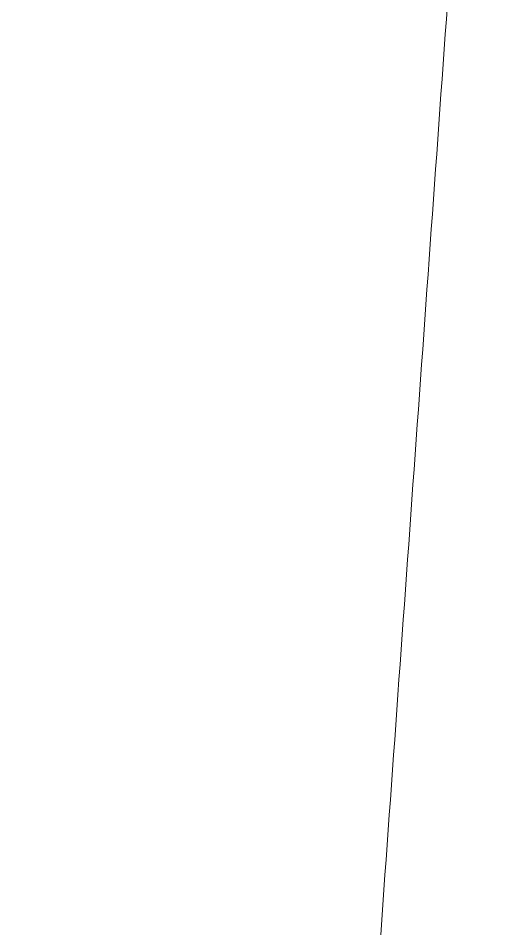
# Model space of a CAD drawing. Header units: inches. Extents: x -1096 to 3103, y -191 to 3207.
# Drawn here: x -32.59 to -28.64, y 1535.2 to 1542.68 of the extents above; entities that cross this region are included whole.
import ezdxf

# ---------------------------------------------------------------- set-up
doc = ezdxf.new("R2010")
doc.units = ezdxf.units.IN

msp = doc.modelspace()

# ---------------------------------------------------------------- linework, layer by layer
at = {"lineweight": 13}
msp.add_open_spline([(-24.657, 1604.0575), (-24.6612, 1604.0019), (-24.6697, 1603.8898), (-24.6825, 1603.7202), (-24.6954, 1603.5479), (-24.7085, 1603.373), (-24.7217, 1603.1954), (-24.7351, 1603.0151), (-24.7487, 1602.8322), (-24.7624, 1602.6465), (-24.7762, 1602.4583), (-24.8033, 1602.0882), (-24.8495, 1601.4522), (-24.9046, 1600.6884), (-24.9558, 1599.9769), (-24.9972, 1599.4027), (-25.0386, 1598.8284), (-25.08, 1598.2541), (-25.1215, 1597.6798), (-25.2023, 1596.5586), (-25.3127, 1595.03), (-25.4425, 1593.2333), (-25.5422, 1591.8545), (-25.6116, 1590.8938), (-25.6605, 1590.2177), (-25.6991, 1589.6825), (-25.7378, 1589.1445), (-25.7775, 1588.5933), (-25.8181, 1588.029), (-25.8596, 1587.4515), (-25.9021, 1586.8608), (-25.9455, 1586.257), (-25.9898, 1585.64), (-26.035, 1585.0098), (-26.0812, 1584.3665), (-26.1283, 1583.71), (-26.1763, 1583.0403), (-26.2252, 1582.3575), (-26.2751, 1581.6615), (-26.3258, 1580.9523), (-26.3776, 1580.23), (-26.4302, 1579.4945), (-26.4838, 1578.7459), (-26.5383, 1577.9841), (-26.5937, 1577.2091), (-26.7064, 1575.6334), (-26.878, 1573.2344), (-27.1101, 1569.9896), (-27.348, 1566.6641), (-27.5918, 1563.2577), (-27.8414, 1559.7706), (-28.0968, 1556.2027), (-28.3581, 1552.554), (-28.6288, 1548.7766), (-28.9068, 1544.8982), (-29.1902, 1540.9465), (-29.4735, 1536.9971), (-29.7568, 1533.05), (-30.0401, 1529.1052), (-30.3233, 1525.1627), (-30.6065, 1521.2225), (-30.8896, 1517.2847), (-31.1726, 1513.3491), (-31.4555, 1509.4158), (-31.7384, 1505.4849), (-32.0211, 1501.5563), (-32.3037, 1497.6299), (-32.4922, 1495.0131), (-32.5863, 1493.7051)], degree=3, knots=[0, 0, 0, 0, 0.001515, 0.003053, 0.004616, 0.006203, 0.007814, 0.009449, 0.011108, 0.012791, 0.014499, 0.01623, 0.022857, 0.031796, 0.037001, 0.042205, 0.047411, 0.052616, 0.057822, 0.063029, 0.083104, 0.099391, 0.111888, 0.120596, 0.125515, 0.130273, 0.135149, 0.140145, 0.14526, 0.150494, 0.155847, 0.16132, 0.166912, 0.172623, 0.178453, 0.184403, 0.190472, 0.19666, 0.202967, 0.209394, 0.21594, 0.222605, 0.229389, 0.236293, 0.243316, 0.250458, 0.27913, 0.308534, 0.338669, 0.369537, 0.401135, 0.433466, 0.466528, 0.500322, 0.536151, 0.571959, 0.607745, 0.64351, 0.679254, 0.714977, 0.750679, 0.78636, 0.822019, 0.857658, 0.893275, 0.928871, 0.964446, 1, 1, 1, 1], dxfattribs=at)

doc.saveas('drawing.dxf')
